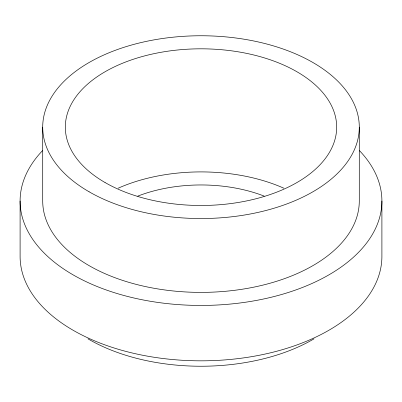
<?xml version="1.0" encoding="UTF-8"?>
<svg xmlns="http://www.w3.org/2000/svg" width="402" height="402" viewBox="0 0 402 402"><rect width="100%" height="100%" fill="white"/><g stroke="black" fill="none" stroke-linecap="round" stroke-linejoin="round"><path stroke-width="0.6" d="M381.9 201L381.9 256.391A180.9 104.44 0 0 1 201 360.83A180.9 104.44 0 0 1 20.1 256.391L20.1 201M359.287 127.148L359.287 201A158.287 91.385 0 0 1 201 292.385A158.287 91.385 0 0 1 42.712 201L42.712 127.148M137.76 196.126A113.062 65.275 0 0 1 264.24 196.126M359.509 150.67A180.9 104.44 0 0 1 201 305.44A180.9 104.44 0 0 1 42.491 150.67M118.118 188.221A135.675 78.33 0 0 1 283.882 188.221M314.057 338.811A158.287 91.385 0 0 1 87.943 338.811M105.063 182.538A135.675 78.33 0 0 0 332.052 147.423A135.675 78.33 0 0 0 165.885 51.486A135.675 78.33 0 0 0 105.063 182.538M89.073 191.769A158.287 91.385 0 0 0 353.896 150.8A158.287 91.385 0 0 0 160.031 38.873A158.287 91.385 0 0 0 89.073 191.769"/></g></svg>
